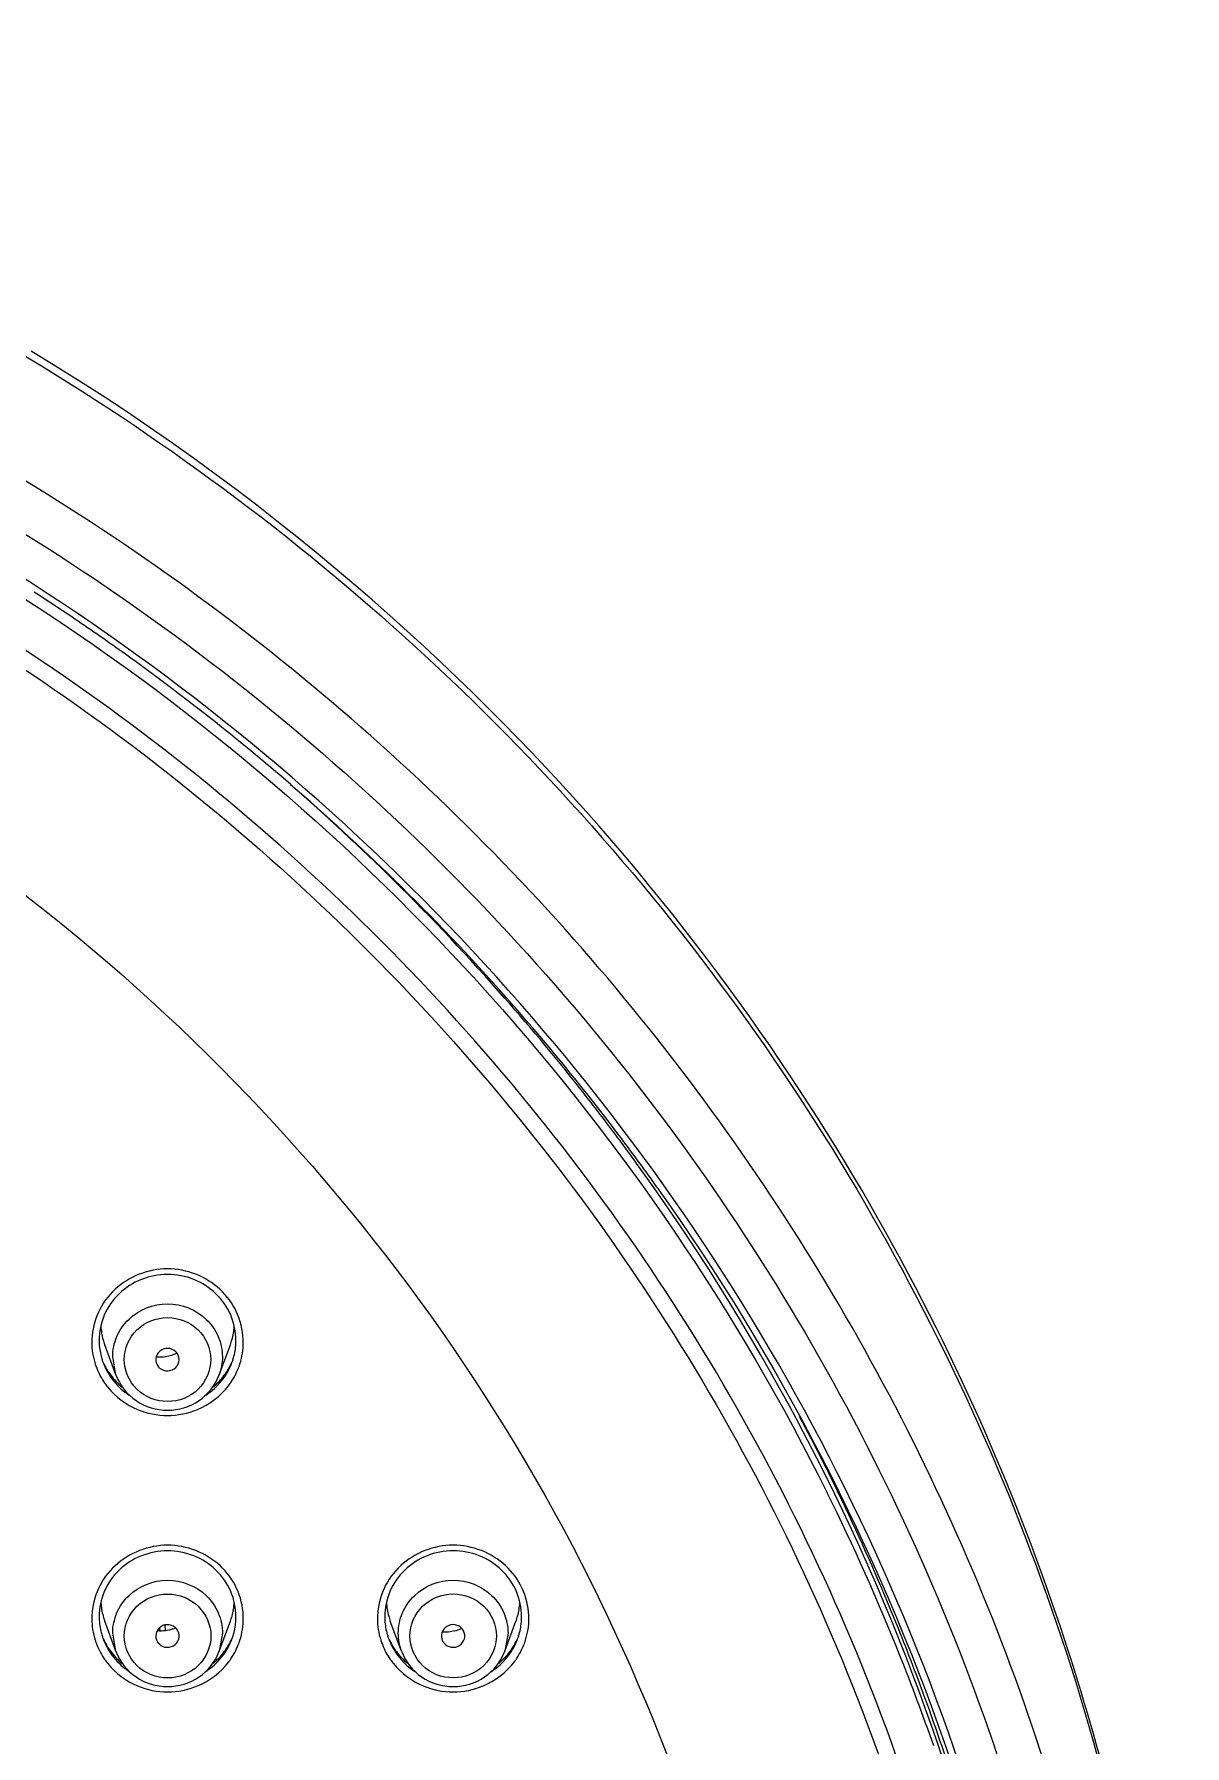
# Model space of a CAD drawing. Extents: x 4680 to 5808, y -3 to 824.
# Drawn here: x 5231.69 to 5261.5, y 560.05 to 604.42 of the extents above; entities that cross this region are included whole.
import ezdxf

# ---------------------------------------------------------------- set-up
doc = ezdxf.new("R2010")
doc.units = 0
doc.header["$LTSCALE"] = 4
doc.header["$MEASUREMENT"] = 0
for name, color, linetype in [('F3A55-R01_DXF_CONTINUOUS_LINE', 7, 'CONTINUOUS'), ('F3A55-R02_DXF_CONTINUOUS_LINE', 7, 'CONTINUOUS'), ('F3A55-R05_DXF_CONTINUOUS_LINE', 7, 'CONTINUOUS')]:
    doc.layers.add(name, color=color, linetype=linetype)

msp = doc.modelspace()

# ---------------------------------------------------------------- linework, layer by layer
at = {"layer": 'F3A55-R01_DXF_CONTINUOUS_LINE', "color": 9, "linetype": 'Continuous'}
for p, q in [((5234.941, 563.112), (5234.945, 563.032)), ((5235.092, 563.047), (5235.086, 563.18))]:
    msp.add_line(p, q, dxfattribs=at)
at = {"layer": 'F3A55-R01_DXF_CONTINUOUS_LINE', "color": 7, "linetype": 'Continuous'}
msp.add_lwpolyline([(5259.284, 559.838), (5259.212, 560.1), (5259.138, 560.365), (5259.062, 560.632), (5258.983, 560.902), (5258.903, 561.175), (5258.82, 561.451), (5258.735, 561.729), (5258.648, 562.01), (5258.558, 562.293), (5258.466, 562.579), (5258.372, 562.868), (5258.275, 563.159), (5258.175, 563.453), (5258.073, 563.749), (5257.969, 564.048), (5257.861, 564.349), (5257.751, 564.653), (5257.639, 564.959), (5257.523, 565.267), (5257.405, 565.578), (5257.284, 565.891), (5257.159, 566.207), (5257.032, 566.525), (5256.902, 566.845), (5256.768, 567.168), (5256.631, 567.494), (5256.491, 567.822), (5256.347, 568.152), (5256.201, 568.485), (5256.05, 568.82), (5255.896, 569.158), (5255.738, 569.498), (5255.577, 569.84), (5255.412, 570.185), (5255.243, 570.532), (5255.07, 570.881), (5254.894, 571.232), (5254.713, 571.586), (5254.529, 571.941), (5254.34, 572.298), (5254.148, 572.657), (5253.951, 573.017), (5253.751, 573.379), (5253.546, 573.742), (5253.338, 574.107), (5253.125, 574.473), (5252.908, 574.841), (5252.687, 575.209), (5252.461, 575.579), (5252.231, 575.95), (5251.997, 576.322), (5251.759, 576.695), (5251.516, 577.068), (5251.268, 577.443), (5251.016, 577.819), (5250.76, 578.195), (5250.498, 578.572), (5250.232, 578.949), (5249.962, 579.328), (5249.686, 579.706), (5249.406, 580.085), (5249.121, 580.465), (5248.831, 580.845), (5248.537, 581.225), (5248.237, 581.605), (5247.932, 581.986), (5247.622, 582.366), (5247.308, 582.747), (5246.988, 583.127), (5246.662, 583.507), (5246.332, 583.888), (5245.996, 584.268), (5245.654, 584.649), (5245.305, 585.031), (5244.95, 585.413), (5244.587, 585.798), (5244.216, 586.183), (5243.837, 586.571), (5243.449, 586.961), (5243.051, 587.353), (5242.644, 587.748), (5242.227, 588.145), (5241.799, 588.545), (5241.36, 588.947), (5240.91, 589.352), (5240.449, 589.758), (5239.978, 590.165), (5239.495, 590.574), (5239.002, 590.983), (5238.498, 591.392), (5237.984, 591.801), (5237.459, 592.21), (5236.923, 592.618), (5236.376, 593.025), (5235.818, 593.431), (5235.25, 593.835), (5234.671, 594.237), (5234.081, 594.637), (5233.481, 595.034), (5232.87, 595.428), (5232.248, 595.819), (5231.616, 596.207)], dxfattribs=at)
for centre, radius, start, end in [((5198.87, 539.3), 60.363, 55.8613, 57.0583), ((5198.952, 539.421), 60.217, 54.34217, 55.86104), ((5199.066, 539.576), 60.025, 49.1342, 54.34414), ((5199.421, 539.991), 59.478, 45.62077, 49.13111), ((5199.62, 540.197), 59.192, 41.54533, 45.61945), ((5199.986, 540.521), 58.703, 36.92221, 41.54584), ((5200.214, 540.698), 58.414, 35.39963, 36.91743)]:
    msp.add_arc(centre, radius, start, end, dxfattribs=at)
at = {"layer": 'F3A55-R01_DXF_CONTINUOUS_LINE', "color": 9, "linetype": 'Continuous'}
for centre, radius, start, end in [((5200.934, 541.691), 57.298, 25.33012, 27.9973), ((5201.033, 541.738), 57.189, 22.0538, 25.3302), ((5201.223, 541.815), 56.984, 19.9887, 22.0531), ((5201.45, 541.899), 56.742, 14.6001, 19.9877)]:
    msp.add_arc(centre, radius, start, end, dxfattribs=at)
for points, knots in [([(5208.603, 604.42), (5212.915, 603.719), (5221.405, 601.45), (5233.139, 595.564), (5243.376, 587.456), (5251.664, 577.468), (5257.642, 566.031), (5261.049, 553.636), (5261.733, 540.831), (5260.353, 532.385), (5259.226, 528.295)], [0, 0, 0, 0, 0.127243, 0.253926, 0.379839, 0.504913, 0.62922, 0.752956, 0.876436, 1, 1, 1, 1]), ([(5260.701, 541.59), (5260.702, 548.649), (5258.08, 562.95), (5246.804, 581.613), (5229.646, 595.364), (5215.659, 600.149), (5208.494, 601.312)], [0, 0, 0, 0, 0.246653, 0.495135, 0.746378, 1, 1, 1, 1]), ([(5136.653, 541.394), (5136.652, 545.286), (5137.446, 553.103), (5140.973, 564.353), (5146.701, 574.72), (5154.403, 583.801), (5163.787, 591.248), (5178.025, 598.619), (5198.143, 602.507), (5218.262, 598.624), (5232.504, 591.262), (5241.888, 583.814), (5249.597, 574.74), (5255.327, 564.374), (5258.858, 553.126), (5259.654, 545.309), (5259.654, 541.417)], [0, 0, 0, 0, 0.061575, 0.123304, 0.185315, 0.247693, 0.310467, 0.373601, 0.500005, 0.626397, 0.689539, 0.752312, 0.814687, 0.876699, 0.938429, 1, 1, 1, 1]), ([(5258.614, 543.436), (5258.44, 548.283), (5256.829, 557.997), (5250.79, 571.486), (5241.516, 583.112), (5233.571, 589.131), (5229.295, 591.616)], [0, 0, 0, 0, 0.247793, 0.496678, 0.747332, 1, 1, 1, 1])]:
    msp.add_open_spline(points, degree=3, knots=knots, dxfattribs=at)
at = {"layer": 'F3A55-R01_DXF_CONTINUOUS_LINE', "color": 7, "linetype": 'Continuous'}
msp.add_open_spline([(5247.83, 574.536), (5250.982, 570.1), (5256.053, 560.314), (5258.137, 549.487), (5258.389, 544.08)], degree=3, knots=[0, 0, 0, 0, 0.501376, 1, 1, 1, 1], dxfattribs=at)
at = {"layer": 'F3A55-R02_DXF_CONTINUOUS_LINE', "color": 7, "linetype": 'Continuous'}
for p, q in [((5236.817, 569.985), (5236.817, 569.986)), ((5236.818, 562.821), (5236.818, 562.822)), ((5244.218, 562.822), (5244.218, 562.823))]:
    msp.add_line(p, q, dxfattribs=at)
for centre, radius, start, end in [((5199.373, 540.337), 59.246, 45.3539, 48.87663), ((5199.673, 540.643), 58.818, 41.2548, 45.3525), ((5199.901, 540.845), 58.514, 38.09938, 41.25365), ((5200.134, 541.03), 58.216, 36.61132, 38.09798), ((5200.264, 541.127), 58.053, 35.08537, 36.61093), ((5235.046, 570.568), 1.672, 180.0402, 193.1263), ((5235.268, 570.567), 1.653, 355.1887, 359.9996), ((5235.045, 570.568), 1.671, 193.1406, 197.5626), ((5235.241, 570.57), 1.681, 342.4949, 355.1764), ((5235.055, 570.697), 1.725, 201.5616, 204.2347), ((5235.053, 570.57), 1.679, 197.5617, 200.3777), ((5235.078, 570.582), 1.707, 200.4459, 215.553), ((5235.077, 570.708), 1.75, 204.2646, 216.9006), ((5235.219, 570.708), 1.75, 323.1155, 335.7289), ((5235.241, 570.697), 1.725, 335.7586, 338.45), ((5235.255, 570.566), 1.667, 339.6413, 342.4729), ((5235.111, 570.736), 1.794, 216.9688, 230.4679), ((5235.086, 570.587), 1.717, 215.5496, 219.1158), ((5235.185, 570.736), 1.794, 309.5552, 323.0474), ((5235.047, 563.403), 1.672, 180.0402, 193.1263), ((5235.046, 563.403), 1.671, 193.1406, 197.5626), ((5235.242, 563.405), 1.681, 342.4949, 355.1764), ((5235.269, 563.403), 1.653, 355.1887, 359.9996), ((5242.447, 563.404), 1.672, 180.0402, 193.1263), ((5242.446, 563.404), 1.671, 193.1406, 197.5626), ((5242.642, 563.406), 1.681, 342.4949, 355.1764), ((5242.669, 563.404), 1.653, 355.1887, 359.9996), ((5235.056, 563.532), 1.725, 201.5616, 204.2347), ((5235.054, 563.406), 1.679, 197.5617, 200.3777), ((5235.079, 563.418), 1.707, 200.4459, 215.553), ((5235.078, 563.544), 1.75, 204.2646, 216.9006), ((5235.22, 563.544), 1.75, 323.1155, 335.7289), ((5235.242, 563.532), 1.725, 335.7586, 338.45), ((5235.256, 563.402), 1.667, 339.6413, 342.4729), ((5242.456, 563.533), 1.725, 201.5616, 204.2347), ((5242.454, 563.407), 1.679, 197.5617, 200.3777), ((5242.479, 563.419), 1.707, 200.4459, 215.553), ((5242.478, 563.545), 1.75, 204.2646, 216.9006), ((5242.62, 563.545), 1.75, 323.1155, 335.7289), ((5242.642, 563.533), 1.725, 335.7586, 338.45), ((5242.656, 563.403), 1.667, 339.6413, 342.4729), ((5235.112, 563.572), 1.794, 216.9688, 230.4679), ((5235.087, 563.423), 1.717, 215.5496, 219.1158), ((5235.186, 563.572), 1.794, 309.5552, 323.0474), ((5242.512, 563.573), 1.794, 216.9688, 230.4679), ((5242.487, 563.424), 1.717, 215.5496, 219.1158), ((5242.586, 563.573), 1.794, 309.5552, 323.0474)]:
    msp.add_arc(centre, radius, start, end, dxfattribs=at)
at = {"layer": 'F3A55-R02_DXF_CONTINUOUS_LINE', "color": 9, "linetype": 'Continuous'}
for centre, radius, start, end in [((5235.004, 570.515), 1.82, 177.5672, 180.0057), ((5235.291, 570.515), 1.82, 0.0104, 2.4448), ((5235.027, 570.513), 1.842, 197.7668, 198.7072), ((5235.028, 570.513), 1.843, 198.7077, 199.8113), ((5235.064, 570.528), 1.881, 199.8621, 213.2555), ((5235.218, 570.582), 1.706, 323.4117, 339.5504), ((5235.232, 570.528), 1.881, 326.7263, 340.1119), ((5235.268, 570.513), 1.842, 340.1631, 341.2238), ((5235.269, 570.513), 1.842, 341.2244, 342.2435), ((5235.074, 570.534), 1.893, 213.2509, 216.8081), ((5235.078, 570.537), 1.898, 216.81, 218.867), ((5235.222, 570.535), 1.894, 322.6582, 326.7312), ((5235.173, 570.624), 1.768, 302.3312, 305.9475), ((5235.148, 570.637), 2.022, 247.3654, 292.5877), ((5201.059, 541.217), 57.135, 21.7548, 26.3862), ((5235.005, 563.351), 1.82, 177.5672, 180.0057), ((5235.292, 563.351), 1.82, 0.0104, 2.4448), ((5242.405, 563.352), 1.82, 177.5672, 180.0057), ((5242.692, 563.352), 1.82, 0.0104, 2.4448), ((5235.028, 563.349), 1.842, 197.7668, 198.7072), ((5235.029, 563.349), 1.843, 198.7077, 199.8113), ((5235.065, 563.364), 1.881, 199.8621, 213.2555), ((5235.219, 563.417), 1.706, 323.4117, 339.5504), ((5235.233, 563.364), 1.881, 326.7263, 340.1119), ((5235.269, 563.349), 1.842, 340.1631, 341.2238), ((5235.27, 563.349), 1.842, 341.2244, 342.2435), ((5242.428, 563.35), 1.842, 197.7668, 198.7072), ((5242.429, 563.35), 1.843, 198.7077, 199.8113), ((5242.465, 563.365), 1.881, 199.8621, 213.2555), ((5242.619, 563.418), 1.706, 323.4117, 339.5504), ((5242.633, 563.365), 1.881, 326.7263, 340.1119), ((5242.669, 563.35), 1.842, 340.1631, 341.2238), ((5242.67, 563.35), 1.842, 341.2244, 342.2435), ((5235.075, 563.37), 1.893, 213.2509, 216.8081), ((5235.079, 563.373), 1.898, 216.81, 218.867), ((5235.223, 563.37), 1.894, 322.6582, 326.7312), ((5242.475, 563.371), 1.893, 213.2509, 216.8081), ((5242.479, 563.374), 1.898, 216.81, 218.867), ((5242.623, 563.371), 1.894, 322.6582, 326.7312), ((5201.244, 541.295), 56.935, 19.2367, 21.7512), ((5235.174, 563.46), 1.768, 302.3312, 305.9475), ((5242.574, 563.461), 1.768, 302.3312, 305.9475), ((5235.149, 563.472), 2.022, 247.3654, 292.5877), ((5242.549, 563.473), 2.022, 247.3654, 292.5877)]:
    msp.add_arc(centre, radius, start, end, dxfattribs=at)
for points, knots in [([(5201.619, 599.455), (5206.916, 599.159), (5217.457, 597.194), (5231.901, 590.323), (5243.99, 580.014), (5249.934, 571.262), (5252.242, 566.609)], [0, 0, 0, 0, 0.252458, 0.503639, 0.75287, 1, 1, 1, 1]), ([(5257.231, 541.226), (5257.231, 544.965), (5256.466, 552.473), (5253.073, 563.278), (5247.568, 573.235), (5240.165, 581.954), (5231.151, 589.104), (5220.874, 594.414), (5209.733, 597.681), (5202.003, 598.415), (5198.144, 598.415)], [0, 0, 0, 0, 0.123011, 0.246323, 0.370202, 0.494815, 0.620217, 0.746344, 0.873021, 1, 1, 1, 1]), ([(5198.144, 597.99), (5201.976, 597.991), (5209.652, 597.262), (5220.714, 594.018), (5230.918, 588.746), (5239.868, 581.646), (5247.219, 572.988), (5252.685, 563.102), (5256.054, 552.373), (5256.814, 544.918), (5256.814, 541.205)], [0, 0, 0, 0, 0.126979, 0.253656, 0.379783, 0.505185, 0.629798, 0.753677, 0.876989, 1, 1, 1, 1]), ([(5207.391, 592.649), (5212.701, 591.744), (5223.078, 588.351), (5236.348, 578.955), (5246.115, 566.116), (5249.676, 555.977), (5250.617, 550.812)], [0, 0, 0, 0, 0.253201, 0.504427, 0.75322, 1, 1, 1, 1]), ([(5237.109, 570.593), (5237.099, 570.834), (5236.98, 571.319), (5236.396, 572.121), (5235.148, 572.612), (5233.9, 572.121), (5233.316, 571.319), (5233.197, 570.833), (5233.186, 570.592)], [0, 0, 0, 0, 0.124282, 0.249623, 0.499989, 0.750359, 0.875711, 1, 1, 1, 1]), ([(5237.11, 563.428), (5237.1, 563.669), (5236.981, 564.155), (5236.397, 564.957), (5235.149, 565.448), (5233.901, 564.956), (5233.317, 564.155), (5233.198, 563.669), (5233.187, 563.428)], [0, 0, 0, 0, 0.124282, 0.249623, 0.499989, 0.750359, 0.875711, 1, 1, 1, 1]), ([(5244.51, 563.429), (5244.5, 563.67), (5244.381, 564.156), (5243.797, 564.958), (5242.549, 565.449), (5241.301, 564.957), (5240.717, 564.156), (5240.598, 563.67), (5240.587, 563.429)], [0, 0, 0, 0, 0.124282, 0.249623, 0.499989, 0.750359, 0.875711, 1, 1, 1, 1])]:
    msp.add_open_spline(points, degree=3, knots=knots, dxfattribs=at)
at = {"layer": 'F3A55-R02_DXF_CONTINUOUS_LINE', "color": 7, "linetype": 'Continuous'}
for points, knots in [([(5258.113, 544.035), (5257.901, 549.433), (5255.894, 560.254), (5250.891, 570.051), (5247.769, 574.496)], [0, 0, 0, 0, 0.498642, 1, 1, 1, 1]), ([(5236.921, 570.563), (5236.921, 570.785), (5236.827, 571.238), (5236.305, 571.993), (5235.148, 572.46), (5233.991, 571.992), (5233.469, 571.237), (5233.375, 570.785), (5233.375, 570.562)], [0, 0, 0, 0, 0.123856, 0.249059, 0.499999, 0.75094, 0.876144, 1, 1, 1, 1]), ([(5236.922, 563.399), (5236.922, 563.621), (5236.828, 564.073), (5236.306, 564.828), (5235.149, 565.296), (5233.992, 564.828), (5233.47, 564.073), (5233.376, 563.62), (5233.376, 563.398)], [0, 0, 0, 0, 0.123856, 0.249059, 0.499999, 0.75094, 0.876144, 1, 1, 1, 1]), ([(5244.322, 563.4), (5244.322, 563.622), (5244.228, 564.074), (5243.706, 564.83), (5242.549, 565.297), (5241.392, 564.829), (5240.87, 564.074), (5240.776, 563.621), (5240.776, 563.399)], [0, 0, 0, 0, 0.123856, 0.249059, 0.499999, 0.75094, 0.876144, 1, 1, 1, 1])]:
    msp.add_open_spline(points, degree=3, knots=knots, dxfattribs=at)
at = {"layer": 'F3A55-R02_DXF_CONTINUOUS_LINE', "color": 9, "linetype": 'Continuous'}
for points in [[(5233.185, 570.515), (5233.185, 570.324), (5233.215, 570.132), (5233.273, 569.951)], [(5237.023, 569.951), (5237.081, 570.132), (5237.111, 570.325), (5237.111, 570.515)], [(5233.6, 569.346), (5233.801, 569.097), (5234.074, 568.894), (5234.37, 568.77)], [(5233.754, 569.504), (5233.867, 569.365), (5234.004, 569.242), (5234.154, 569.144)], [(5235.925, 568.769), (5236.236, 568.899), (5236.523, 569.118), (5236.727, 569.386)], [(5236.211, 569.192), (5236.354, 569.296), (5236.483, 569.423), (5236.588, 569.564)], [(5233.186, 563.35), (5233.186, 563.16), (5233.216, 562.968), (5233.274, 562.787)], [(5237.024, 562.787), (5237.082, 562.968), (5237.112, 563.161), (5237.112, 563.351)], [(5240.586, 563.351), (5240.586, 563.161), (5240.616, 562.969), (5240.674, 562.788)], [(5244.424, 562.788), (5244.482, 562.969), (5244.512, 563.162), (5244.512, 563.352)], [(5233.601, 562.182), (5233.802, 561.932), (5234.075, 561.73), (5234.371, 561.606)], [(5233.755, 562.34), (5233.868, 562.201), (5234.005, 562.078), (5234.155, 561.98)], [(5235.926, 561.605), (5236.237, 561.735), (5236.524, 561.954), (5236.728, 562.222)], [(5236.212, 562.028), (5236.355, 562.132), (5236.484, 562.258), (5236.589, 562.4)], [(5241.001, 562.183), (5241.202, 561.933), (5241.475, 561.731), (5241.771, 561.607)], [(5241.155, 562.341), (5241.268, 562.202), (5241.405, 562.079), (5241.555, 561.981)], [(5243.326, 561.606), (5243.637, 561.736), (5243.924, 561.955), (5244.128, 562.223)], [(5243.612, 562.029), (5243.755, 562.133), (5243.884, 562.259), (5243.989, 562.401)]]:
    msp.add_open_spline(points, degree=3, dxfattribs=at)
at = {"layer": 'F3A55-R05_DXF_CONTINUOUS_LINE', "color": 7, "linetype": 'Continuous'}
for p, q in [((5233.81, 569.667), (5233.52, 570.449)), ((5236.486, 569.667), (5236.776, 570.449)), ((5234.944, 569.845), (5234.91, 569.88)), ((5233.811, 562.503), (5233.521, 563.285)), ((5236.487, 562.503), (5236.777, 563.285)), ((5241.211, 562.504), (5240.921, 563.286)), ((5243.887, 562.504), (5244.177, 563.286)), ((5234.933, 562.693), (5234.888, 562.748)), ((5242.347, 562.68), (5242.276, 562.769))]:
    msp.add_line(p, q, dxfattribs=at)
at = {"layer": 'F3A55-R05_DXF_CONTINUOUS_LINE', "color": 9, "linetype": 'Continuous'}
for p, q in [((5233.81, 569.667), (5233.727, 570.133)), ((5233.811, 562.503), (5233.728, 562.968)), ((5236.571, 562.969), (5236.487, 562.503)), ((5243.971, 562.97), (5243.887, 562.504))]:
    msp.add_line(p, q, dxfattribs=at)
at = {"layer": 'F3A55-R05_DXF_CONTINUOUS_LINE', "color": 7, "linetype": 'Continuous'}
for centre, radius, start, end in [((5235.057, 571.018), 1.639, 183.3202, 195.5358), ((5235.046, 571.015), 1.628, 195.5417, 200.3679), ((5235.25, 571.015), 1.628, 339.6486, 344.475), ((5235.239, 571.018), 1.639, 344.4804, 356.6981), ((5234.964, 571.09), 0.956, 263.8311, 278.4913), ((5234.964, 571.081), 0.947, 278.5746, 296.5564), ((5235.058, 563.854), 1.639, 183.3202, 195.5358), ((5235.24, 563.854), 1.639, 344.4804, 356.6981), ((5242.458, 563.855), 1.639, 183.3202, 195.5358), ((5242.64, 563.855), 1.639, 344.4804, 356.6981), ((5235.047, 563.851), 1.628, 195.5417, 200.3679), ((5234.97, 563.938), 0.911, 290.4176, 294.3207), ((5235.251, 563.851), 1.628, 339.6486, 344.475), ((5242.447, 563.852), 1.628, 195.5417, 200.3679), ((5242.33, 563.947), 0.952, 286.1445, 296.664), ((5242.651, 563.852), 1.628, 339.6486, 344.475)]:
    msp.add_arc(centre, radius, start, end, dxfattribs=at)
for centre, major_axis, ratio, start_param, end_param in [((5235.146, 570.063), (0.302, 0.006), 0.967824, -2.322777, 3.795906), ((5235.147, 562.899), (0.302, 0.005), 0.967611, -2.375144, 3.666812), ((5242.547, 562.9), (0.303, 0.006), 0.967248, -2.310637, 3.587175)]:
    msp.add_ellipse(centre, major_axis=major_axis, ratio=ratio, start_param=start_param, end_param=end_param, dxfattribs=at)
at = {"layer": 'F3A55-R05_DXF_CONTINUOUS_LINE', "color": 9, "linetype": 'Continuous'}
for points, knots in [([(5233.727, 570.133), (5233.726, 570.312), (5233.802, 570.676), (5234.22, 571.283), (5235.148, 571.659), (5236.075, 571.283), (5236.494, 570.676), (5236.569, 570.312), (5236.57, 570.133)], [0, 0, 0, 0, 0.124293, 0.249668, 0.49999, 0.750316, 0.875702, 1, 1, 1, 1]), ([(5234.025, 570.064), (5234.025, 570.343), (5234.277, 570.928), (5235.148, 571.264), (5236.018, 570.928), (5236.271, 570.343), (5236.271, 570.064)], [0, 0, 0, 0, 0.247137, 0.499987, 0.752844, 1, 1, 1, 1]), ([(5236.271, 570.064), (5236.271, 569.786), (5236.019, 569.201), (5235.148, 568.864), (5234.278, 569.201), (5234.025, 569.785), (5234.025, 570.064)], [0, 0, 0, 0, 0.247137, 0.499987, 0.752844, 1, 1, 1, 1]), ([(5233.728, 562.968), (5233.727, 563.148), (5233.803, 563.512), (5234.221, 564.119), (5235.149, 564.495), (5236.076, 564.119), (5236.495, 563.512), (5236.57, 563.148), (5236.571, 562.969)], [0, 0, 0, 0, 0.124293, 0.249668, 0.49999, 0.750316, 0.875702, 1, 1, 1, 1]), ([(5241.128, 562.969), (5241.127, 563.149), (5241.203, 563.513), (5241.621, 564.12), (5242.549, 564.496), (5243.476, 564.12), (5243.895, 563.513), (5243.97, 563.149), (5243.971, 562.97)], [0, 0, 0, 0, 0.124295, 0.249671, 0.499997, 0.750326, 0.875704, 1, 1, 1, 1]), ([(5234.026, 562.9), (5234.026, 563.178), (5234.278, 563.763), (5235.149, 564.1), (5236.019, 563.764), (5236.272, 563.179), (5236.272, 562.9)], [0, 0, 0, 0, 0.247137, 0.499987, 0.752844, 1, 1, 1, 1]), ([(5241.426, 562.901), (5241.426, 563.179), (5241.678, 563.764), (5242.549, 564.101), (5243.419, 563.765), (5243.672, 563.18), (5243.672, 562.901)], [0, 0, 0, 0, 0.247137, 0.499987, 0.752844, 1, 1, 1, 1]), ([(5236.272, 562.9), (5236.272, 562.621), (5236.02, 562.037), (5235.149, 561.7), (5234.279, 562.036), (5234.026, 562.621), (5234.026, 562.9)], [0, 0, 0, 0, 0.247137, 0.499987, 0.752844, 1, 1, 1, 1]), ([(5243.672, 562.901), (5243.672, 562.623), (5243.42, 562.038), (5242.549, 561.701), (5241.679, 562.037), (5241.426, 562.622), (5241.426, 562.901)], [0, 0, 0, 0, 0.247137, 0.499987, 0.752844, 1, 1, 1, 1])]:
    msp.add_open_spline(points, degree=3, knots=knots, dxfattribs=at)
for points in [[(5236.57, 570.133), (5236.57, 569.975), (5236.541, 569.815), (5236.486, 569.667)], [(5241.211, 562.504), (5241.156, 562.652), (5241.128, 562.812), (5241.128, 562.969)]]:
    msp.add_open_spline(points, degree=3, dxfattribs=at)
at = {"layer": 'F3A55-R05_DXF_CONTINUOUS_LINE', "color": 7, "linetype": 'Continuous'}
for points in [[(5233.81, 569.667), (5233.908, 569.403), (5234.285, 568.925), (5235.148, 568.666), (5236.011, 568.925), (5236.388, 569.404), (5236.486, 569.667)], [(5233.811, 562.503), (5233.909, 562.239), (5234.286, 561.761), (5235.149, 561.501), (5236.012, 561.761), (5236.389, 562.239), (5236.487, 562.503)], [(5241.211, 562.504), (5241.309, 562.24), (5241.686, 561.762), (5242.549, 561.502), (5243.412, 561.762), (5243.789, 562.24), (5243.887, 562.504)]]:
    msp.add_open_spline(points, degree=3, knots=[0, 0, 0, 0, 0.248628, 0.500003, 0.751375, 1, 1, 1, 1], dxfattribs=at)
for points in [[(5235.288, 563.084), (5235.162, 563.037), (5235.023, 563.018), (5234.89, 563.029)], [(5242.595, 563.033), (5242.489, 563.002), (5242.376, 562.99), (5242.266, 562.997)]]:
    msp.add_open_spline(points, degree=3, dxfattribs=at)

doc.saveas('drawing.dxf')
